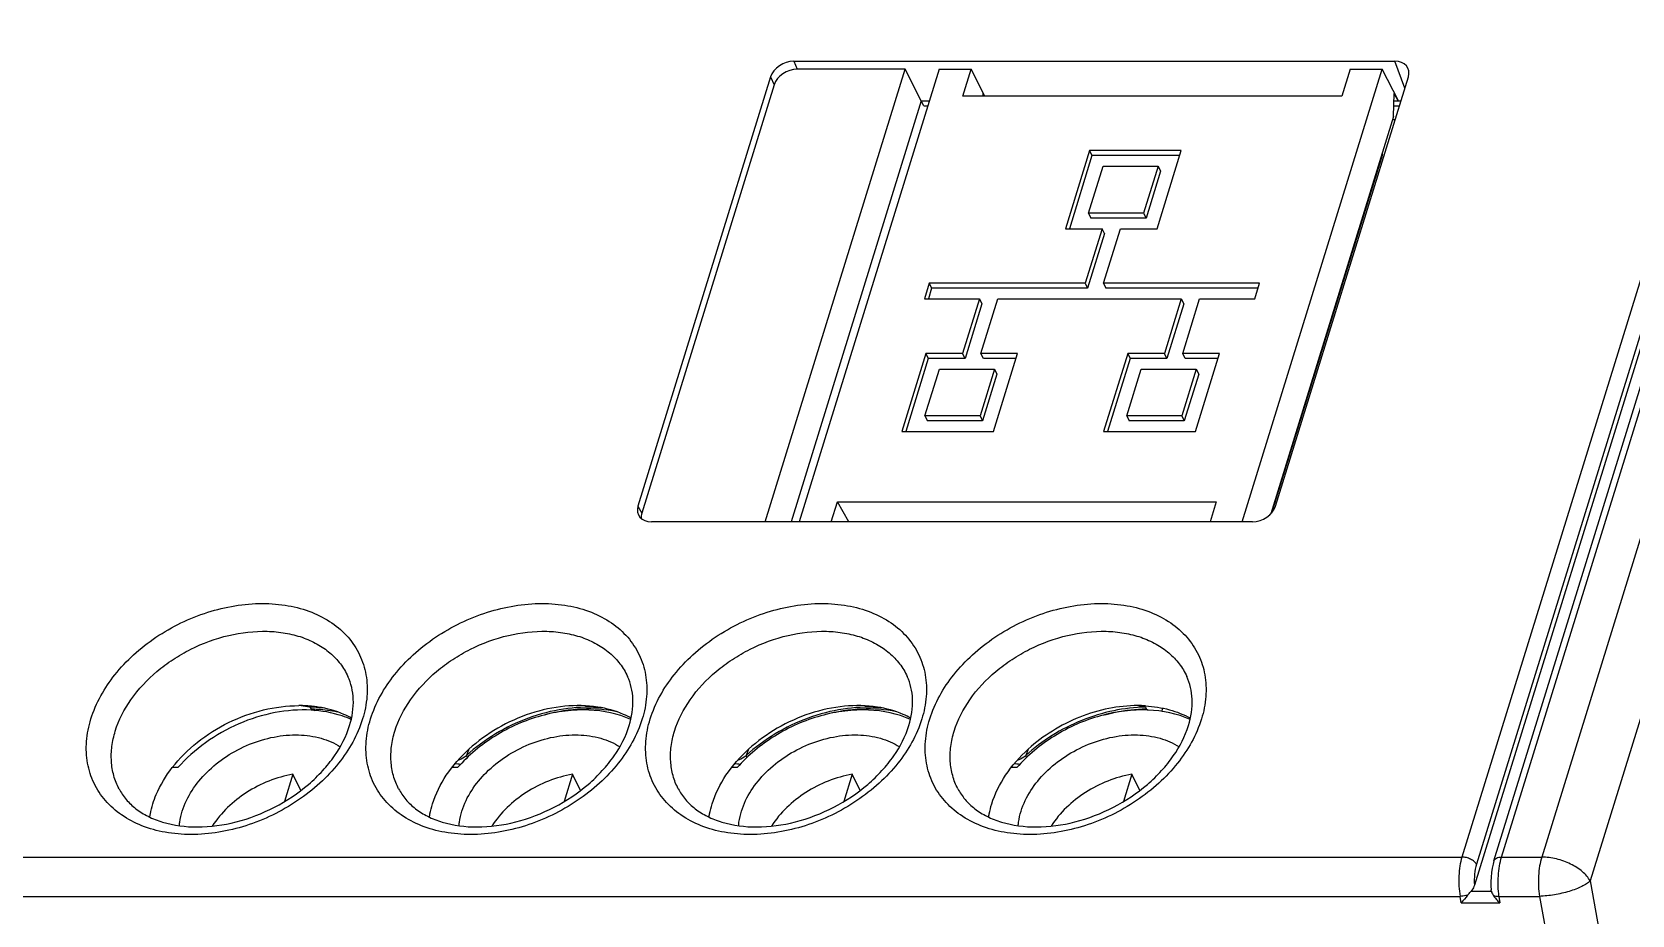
# Model space of a CAD drawing. Header units: millimetres. Extents: x 179 to 1020, y 292 to 886.
# Drawn here: x 798.08 to 824.85, y 568.19 to 582.97 of the extents above; entities that cross this region are included whole.
import ezdxf

# ---------------------------------------------------------------- set-up
doc = ezdxf.new("R2010")
doc.units = ezdxf.units.MM
for name, color, linetype in [('RJ45SOLIDLINE', 7, 'Continuous'), ('TJ952-02-4P-T2SOLIDLINE', 7, 'Continuous'), ('VF-51-P002SOLIDLINE', 7, 'Continuous')]:
    doc.layers.add(name, color=color, linetype=linetype)

msp = doc.modelspace()

# ---------------------------------------------------------------- linework, layer by layer
at = {"layer": 'RJ45SOLIDLINE', "linetype": 'Continuous'}
for p, q in [((820.887, 581.5), (820.844, 581.5)), ((818.824, 574.921), (820.679, 580.925)), ((820.679, 580.925), (820.667, 580.925)), ((819.142, 575.952), (819.13, 575.952))]:
    msp.add_line(p, q, dxfattribs=at)
at = {"layer": 'TJ952-02-4P-T2SOLIDLINE', "linetype": 'Continuous'}
for p, q in [((800.52, 570.657), (800.426, 570.657)), ((802.444, 570.545), (802.303, 570.088)), ((802.576, 570.275), (802.444, 570.545)), ((805.199, 570.657), (805.105, 570.657)), ((807.123, 570.545), (806.982, 570.088)), ((807.255, 570.275), (807.123, 570.545)), ((809.878, 570.657), (809.784, 570.657)), ((811.802, 570.545), (811.661, 570.088)), ((811.934, 570.275), (811.802, 570.545)), ((814.557, 570.657), (814.463, 570.657)), ((816.481, 570.545), (816.34, 570.088)), ((816.613, 570.275), (816.481, 570.545))]:
    msp.add_line(p, q, dxfattribs=at)
for points, knots in [([(802.747, 571.619), (802.546, 571.63), (802.13, 571.598), (801.527, 571.409), (800.973, 571.096), (800.656, 570.813), (800.52, 570.657)], [0, 0, 0, 0, 0.241502, 0.49545, 0.751811, 1, 1, 1, 1]), ([(803.421, 571.461), (803.371, 571.484), (803.155, 571.569), (802.923, 571.609), (802.747, 571.619)], [0, 0, 0, 0, 0.239123, 1, 1, 1, 1]), ([(808.1, 571.461), (807.881, 571.561), (807.505, 571.637), (806.995, 571.614), (806.593, 571.533), (806.197, 571.392), (805.705, 571.133), (805.379, 570.863), (805.199, 570.657)], [0, 0, 0, 0, 0.226012, 0.349684, 0.478451, 0.610289, 0.742861, 1, 1, 1, 1]), ([(812.779, 571.461), (812.56, 571.561), (812.184, 571.637), (811.674, 571.614), (811.272, 571.533), (810.876, 571.392), (810.384, 571.133), (810.058, 570.863), (809.878, 570.657)], [0, 0, 0, 0, 0.226012, 0.349684, 0.478451, 0.610289, 0.742861, 1, 1, 1, 1]), ([(817.458, 571.461), (817.239, 571.561), (816.863, 571.637), (816.353, 571.614), (815.951, 571.533), (815.555, 571.392), (815.063, 571.133), (814.737, 570.863), (814.557, 570.657)], [0, 0, 0, 0, 0.226012, 0.349684, 0.478451, 0.610289, 0.742861, 1, 1, 1, 1]), ([(800.591, 569.926), (800.667, 570.171), (800.902, 570.517), (801.328, 570.858), (801.711, 571.059), (802.12, 571.182), (802.529, 571.22), (802.91, 571.167), (803.138, 571.069), (803.236, 571.005)], [0, 0, 0, 0, 0.240479, 0.373307, 0.509069, 0.643198, 0.771435, 0.890699, 1, 1, 1, 1]), ([(805.27, 569.926), (805.346, 570.171), (805.581, 570.517), (806.007, 570.858), (806.39, 571.059), (806.799, 571.182), (807.208, 571.22), (807.589, 571.167), (807.817, 571.069), (807.915, 571.005)], [0, 0, 0, 0, 0.240479, 0.373307, 0.509069, 0.643198, 0.771435, 0.890699, 1, 1, 1, 1]), ([(809.949, 569.926), (810.025, 570.171), (810.26, 570.517), (810.685, 570.858), (811.069, 571.059), (811.478, 571.182), (811.887, 571.22), (812.268, 571.167), (812.496, 571.069), (812.594, 571.005)], [0, 0, 0, 0, 0.240479, 0.373307, 0.509069, 0.643198, 0.771435, 0.890699, 1, 1, 1, 1]), ([(814.628, 569.926), (814.704, 570.171), (814.939, 570.517), (815.364, 570.858), (815.748, 571.059), (816.157, 571.182), (816.566, 571.22), (816.947, 571.167), (817.175, 571.069), (817.273, 571.005)], [0, 0, 0, 0, 0.240479, 0.373307, 0.509069, 0.643198, 0.771435, 0.890699, 1, 1, 1, 1]), ([(802.444, 570.545), (802.17, 570.497), (801.65, 570.29), (801.24, 569.905), (801.095, 569.68)], [0, 0, 0, 0, 0.509952, 1, 1, 1, 1]), ([(807.123, 570.545), (806.849, 570.497), (806.329, 570.29), (805.919, 569.905), (805.774, 569.68)], [0, 0, 0, 0, 0.509952, 1, 1, 1, 1]), ([(811.802, 570.545), (811.528, 570.497), (811.008, 570.29), (810.598, 569.905), (810.453, 569.68)], [0, 0, 0, 0, 0.509952, 1, 1, 1, 1]), ([(816.481, 570.545), (816.207, 570.497), (815.687, 570.29), (815.277, 569.905), (815.132, 569.68)], [0, 0, 0, 0, 0.509952, 1, 1, 1, 1]), ([(800.544, 569.686), (800.545, 569.705), (800.554, 569.787), (800.573, 569.867), (800.591, 569.926)], [0, 0, 0, 0, 0.244733, 1, 1, 1, 1]), ([(805.223, 569.686), (805.224, 569.705), (805.233, 569.787), (805.252, 569.867), (805.27, 569.926)], [0, 0, 0, 0, 0.244733, 1, 1, 1, 1]), ([(809.902, 569.686), (809.903, 569.705), (809.912, 569.787), (809.931, 569.867), (809.949, 569.926)], [0, 0, 0, 0, 0.244733, 1, 1, 1, 1]), ([(814.581, 569.686), (814.582, 569.705), (814.591, 569.787), (814.61, 569.867), (814.628, 569.926)], [0, 0, 0, 0, 0.244733, 1, 1, 1, 1])]:
    msp.add_open_spline(points, degree=3, knots=knots, dxfattribs=at)
at = {"layer": 'VF-51-P002SOLIDLINE', "linetype": 'Continuous'}
for p, q in [((836.115, 610.497), (823.34, 569.16)), ((836.928, 610.107), (824.15, 568.76)), ((822.669, 569.16), (834.775, 608.335)), ((822.539, 569.095), (834.645, 608.27)), ((829.245, 592.588), (822.005, 569.16)), ((829.558, 592.454), (822.215, 568.692)), ((829.488, 592.468), (822.248, 569.04)), ((810.346, 574.772), (812.687, 582.346)), ((810.825, 582.479), (810.884, 582.346)), ((810.825, 582.479), (820.883, 582.479)), ((812.687, 582.346), (810.884, 582.346)), ((813.255, 582.346), (810.915, 574.772)), ((812.959, 581.816), (812.687, 582.346)), ((813.255, 582.346), (813.792, 582.346)), ((813.653, 581.896), (813.792, 582.346)), ((814.024, 581.896), (813.792, 582.346)), ((818.329, 574.772), (820.669, 582.346)), ((820.133, 582.346), (819.993, 581.896)), ((820.133, 582.346), (820.669, 582.346)), ((820.942, 581.816), (820.669, 582.346)), ((821.049, 582.026), (820.883, 582.479)), ((810.437, 582.217), (808.217, 575.034)), ((810.496, 582.085), (808.281, 574.918)), ((810.437, 582.217), (810.496, 582.085)), ((818.888, 575.033), (821.109, 582.218)), ((812.959, 581.816), (810.783, 574.772)), ((812.999, 581.735), (812.959, 581.816)), ((812.959, 581.816), (813.092, 581.816)), ((819.993, 581.896), (813.653, 581.896)), ((813.993, 581.896), (813.994, 581.94)), ((814.02, 581.896), (813.994, 581.94)), ((820.861, 581.555), (820.871, 581.94)), ((820.868, 581.816), (820.984, 581.816)), ((820.942, 581.816), (820.871, 581.94)), ((812.999, 581.735), (813.067, 581.735)), ((820.861, 581.555), (818.805, 574.902)), ((820.866, 581.735), (820.959, 581.735)), ((815.773, 580.982), (815.37, 579.676)), ((815.773, 580.982), (815.814, 580.899)), ((817.308, 580.982), (815.773, 580.982)), ((816.905, 579.676), (817.308, 580.982)), ((815.814, 580.899), (815.436, 579.676)), ((815.757, 579.937), (816, 580.721)), ((817.283, 580.899), (815.814, 580.899)), ((816, 580.721), (816.921, 580.721)), ((816.921, 580.721), (816.679, 579.937)), ((816.921, 580.721), (816.961, 580.638)), ((816.961, 580.638), (816.719, 579.854)), ((815.757, 579.937), (815.798, 579.854)), ((816.679, 579.937), (815.757, 579.937)), ((816.679, 579.937), (816.719, 579.854)), ((815.37, 579.676), (815.984, 579.676)), ((815.984, 579.676), (815.701, 578.762)), ((816.719, 579.854), (815.798, 579.854)), ((816.024, 579.593), (815.984, 579.676)), ((816.008, 578.762), (816.291, 579.676)), ((816.291, 579.676), (816.905, 579.676)), ((816.024, 579.593), (815.742, 578.679)), ((813.092, 578.762), (813.011, 578.501)), ((813.132, 578.679), (813.077, 578.501)), ((813.092, 578.762), (813.132, 578.679)), ((815.701, 578.762), (813.092, 578.762)), ((815.742, 578.679), (813.132, 578.679)), ((815.701, 578.762), (815.742, 578.679)), ((816.008, 578.762), (816.049, 578.679)), ((818.618, 578.762), (816.008, 578.762)), ((818.592, 578.679), (816.049, 578.679)), ((818.537, 578.501), (818.618, 578.762)), ((813.011, 578.501), (813.932, 578.501)), ((813.932, 578.501), (813.65, 577.587)), ((813.973, 578.418), (813.69, 577.504)), ((813.932, 578.501), (813.973, 578.418)), ((813.957, 577.587), (814.239, 578.501)), ((814.239, 578.501), (817.309, 578.501)), ((817.309, 578.501), (817.027, 577.587)), ((817.35, 578.418), (817.068, 577.504)), ((817.309, 578.501), (817.35, 578.418)), ((817.334, 577.587), (817.616, 578.501)), ((817.616, 578.501), (818.537, 578.501)), ((813.036, 577.587), (812.632, 576.282)), ((813.076, 577.504), (812.698, 576.282)), ((813.036, 577.587), (813.076, 577.504)), ((813.65, 577.587), (813.036, 577.587)), ((813.69, 577.504), (813.076, 577.504)), ((813.69, 577.504), (813.65, 577.587)), ((813.997, 577.504), (813.957, 577.587)), ((814.571, 577.587), (813.957, 577.587)), ((814.545, 577.504), (813.997, 577.504)), ((814.167, 576.282), (814.571, 577.587)), ((816.413, 577.587), (816.009, 576.282)), ((816.454, 577.504), (816.076, 576.282)), ((816.413, 577.587), (816.454, 577.504)), ((817.027, 577.587), (816.413, 577.587)), ((817.068, 577.504), (816.454, 577.504)), ((817.068, 577.504), (817.027, 577.587)), ((817.375, 577.504), (817.334, 577.587)), ((817.948, 577.587), (817.334, 577.587)), ((817.922, 577.504), (817.375, 577.504)), ((817.545, 576.282), (817.948, 577.587)), ((813.02, 576.543), (813.262, 577.326)), ((813.262, 577.326), (814.183, 577.326)), ((814.183, 577.326), (813.941, 576.543)), ((814.224, 577.243), (813.982, 576.46)), ((814.183, 577.326), (814.224, 577.243)), ((816.397, 576.543), (816.639, 577.326)), ((816.639, 577.326), (817.56, 577.326)), ((817.56, 577.326), (817.318, 576.543)), ((817.601, 577.243), (817.359, 576.46)), ((817.56, 577.326), (817.601, 577.243)), ((813.02, 576.543), (813.061, 576.46)), ((813.941, 576.543), (813.02, 576.543)), ((813.982, 576.46), (813.061, 576.46)), ((813.941, 576.543), (813.982, 576.46)), ((816.397, 576.543), (816.438, 576.46)), ((817.318, 576.543), (816.397, 576.543)), ((817.359, 576.46), (816.438, 576.46)), ((817.318, 576.543), (817.359, 576.46)), ((812.632, 576.282), (814.167, 576.282)), ((816.009, 576.282), (817.545, 576.282)), ((811.452, 574.772), (811.555, 575.107)), ((811.745, 574.772), (811.555, 575.107)), ((811.555, 575.107), (817.895, 575.107)), ((817.895, 575.107), (817.792, 574.772)), ((808.217, 575.034), (808.281, 574.918)), ((818.501, 574.772), (808.444, 574.772)), ((802.726, 571.668), (802.543, 571.695)), ((802.726, 571.668), (802.747, 571.64)), ((802.81, 571.609), (802.747, 571.64)), ((816.71, 571.668), (816.722, 571.64)), ((816.722, 571.64), (816.756, 571.616)), ((816.986, 571.597), (817.002, 571.651)), ((805.39, 570.966), (805.347, 570.86)), ((805.36, 570.83), (805.347, 570.86)), ((810.069, 570.966), (810.026, 570.86)), ((810.039, 570.83), (810.026, 570.86)), ((814.748, 570.966), (814.705, 570.86)), ((814.718, 570.83), (814.705, 570.86)), ((791.599, 569.16), (822.005, 569.16)), ((822.669, 569.16), (823.34, 569.16)), ((824.15, 568.76), (824.839, 564.971)), ((791.555, 568.503), (821.974, 568.503)), ((821.994, 568.394), (821.974, 568.503)), ((821.994, 568.394), (822.64, 568.394)), ((822.159, 568.591), (822.497, 568.591)), ((822.625, 568.503), (822.64, 568.394)), ((822.625, 568.503), (823.302, 568.503)), ((823.302, 568.503), (823.991, 564.714))]:
    msp.add_line(p, q, dxfattribs=at)
msp.add_lwpolyline([(822.539, 569.095), (822.525, 569.043), (822.51, 568.973), (822.499, 568.9), (822.492, 568.825), (822.489, 568.75), (822.489, 568.675), (822.493, 568.614)], dxfattribs=at)
for centre, radius, start, end in [((802.701, 569.247), 2.421, 86.1151, 89.4118), ((802.706, 569.319), 2.349, 85.3469, 86.1083), ((802.709, 569.361), 2.307, 84.0013, 85.3485), ((807.387, 569.342), 2.326, 84.1401, 86.1133), ((812.066, 569.342), 2.326, 84.1401, 86.1133), ((803.84, 510.361), 62.643, 78.14394, 78.26535), ((816.58, 569.472), 2.223, 86.6242, 90.0074), ((827.013, 564.338), 6.453, 139.5796, 141.0584)]:
    msp.add_arc(centre, radius, start, end, dxfattribs=at)
for centre, major_axis, ratio, start_param, end_param in [((810.744, 582.217), (0.299, 0.147), 0.721854, 0.971486, 2.542282), ((810.803, 582.085), (0.299, 0.147), 0.721854, 0.971486, 2.542282), ((820.801, 582.217), (0.3, 0.148), 0.719655, 5.685686, 7.253744), ((808.524, 575.034), (0.299, 0.147), 0.721854, 2.542282, 4.113078), ((808.588, 574.918), (0.299, 0.147), 0.721854, 2.542282, 2.893573), ((818.581, 575.034), (0.299, 0.146), 0.723331, -2.165104, -0.597046), ((805.318, 570.602), (0.318, -0.092), 0.261037, 1.861666, 2.179582), ((809.997, 570.602), (0.318, -0.092), 0.261037, 1.861666, 2.179582), ((814.676, 570.602), (0.318, -0.092), 0.261037, 1.861666, 2.179582)]:
    msp.add_ellipse(centre, major_axis=major_axis, ratio=ratio, start_param=start_param, end_param=end_param, dxfattribs=at)
for points, knots in [([(799.064, 571.471), (799.147, 571.739), (799.368, 572.127), (799.775, 572.557), (800.148, 572.849), (800.566, 573.088), (801.153, 573.323), (801.77, 573.429), (802.36, 573.381), (802.756, 573.273), (803.099, 573.095), (803.376, 572.851), (803.573, 572.552), (803.682, 572.209), (803.697, 571.84), (803.647, 571.593), (803.61, 571.471)], [0, 0, 0, 0, 0.125639, 0.194016, 0.264829, 0.336896, 0.408908, 0.547279, 0.611991, 0.672818, 0.729849, 0.783825, 0.836115, 0.888482, 0.94267, 1, 1, 1, 1]), ([(803.743, 571.471), (803.826, 571.739), (804.047, 572.127), (804.454, 572.557), (804.827, 572.849), (805.245, 573.088), (805.832, 573.323), (806.449, 573.429), (807.039, 573.381), (807.435, 573.273), (807.778, 573.095), (808.055, 572.851), (808.252, 572.552), (808.361, 572.209), (808.376, 571.84), (808.326, 571.593), (808.289, 571.471)], [0, 0, 0, 0, 0.125639, 0.194016, 0.264829, 0.336896, 0.408908, 0.547279, 0.611991, 0.672818, 0.729849, 0.783825, 0.836115, 0.888482, 0.94267, 1, 1, 1, 1]), ([(808.422, 571.471), (808.505, 571.739), (808.726, 572.127), (809.133, 572.557), (809.506, 572.849), (809.924, 573.088), (810.511, 573.323), (811.128, 573.429), (811.718, 573.381), (812.114, 573.273), (812.457, 573.095), (812.734, 572.851), (812.931, 572.552), (813.04, 572.209), (813.055, 571.84), (813.005, 571.593), (812.968, 571.471)], [0, 0, 0, 0, 0.125639, 0.194016, 0.264829, 0.336896, 0.408908, 0.547279, 0.611991, 0.672818, 0.729849, 0.783825, 0.836115, 0.888482, 0.94267, 1, 1, 1, 1]), ([(813.101, 571.471), (813.184, 571.739), (813.405, 572.127), (813.812, 572.557), (814.185, 572.849), (814.603, 573.088), (815.19, 573.323), (815.807, 573.429), (816.397, 573.381), (816.793, 573.273), (817.136, 573.095), (817.413, 572.851), (817.61, 572.552), (817.719, 572.209), (817.734, 571.84), (817.684, 571.593), (817.647, 571.471)], [0, 0, 0, 0, 0.125639, 0.194016, 0.264829, 0.336896, 0.408908, 0.547279, 0.611991, 0.672818, 0.729849, 0.783825, 0.836115, 0.888482, 0.94267, 1, 1, 1, 1]), ([(799.471, 571.268), (799.529, 571.455), (799.721, 571.826), (800.083, 572.211), (800.437, 572.474), (800.829, 572.7), (801.354, 572.893), (801.9, 572.956), (802.313, 572.917), (802.596, 572.847), (802.849, 572.735), (803.067, 572.585), (803.244, 572.401), (803.33, 572.257), (803.365, 572.183)], [0, 0, 0, 0, 0.120992, 0.253261, 0.322426, 0.392507, 0.531781, 0.66478, 0.727481, 0.787099, 0.843642, 0.897457, 0.949244, 1, 1, 1, 1]), ([(804.15, 571.268), (804.208, 571.455), (804.4, 571.826), (804.762, 572.211), (805.116, 572.474), (805.508, 572.7), (806.033, 572.893), (806.579, 572.956), (806.992, 572.917), (807.275, 572.847), (807.528, 572.735), (807.746, 572.585), (807.923, 572.401), (808.009, 572.257), (808.044, 572.183)], [0, 0, 0, 0, 0.120992, 0.253261, 0.322426, 0.392507, 0.531781, 0.66478, 0.727481, 0.787099, 0.843642, 0.897457, 0.949244, 1, 1, 1, 1]), ([(808.829, 571.268), (808.887, 571.455), (809.079, 571.826), (809.441, 572.211), (809.795, 572.474), (810.187, 572.7), (810.712, 572.893), (811.258, 572.956), (811.671, 572.917), (811.954, 572.847), (812.207, 572.735), (812.425, 572.585), (812.602, 572.401), (812.688, 572.257), (812.723, 572.183)], [0, 0, 0, 0, 0.120992, 0.253261, 0.322426, 0.392507, 0.531781, 0.66478, 0.727481, 0.787099, 0.843642, 0.897457, 0.949244, 1, 1, 1, 1]), ([(813.508, 571.268), (813.566, 571.455), (813.758, 571.826), (814.12, 572.211), (814.474, 572.474), (814.866, 572.7), (815.391, 572.893), (815.937, 572.956), (816.35, 572.917), (816.633, 572.847), (816.886, 572.735), (817.104, 572.585), (817.281, 572.401), (817.367, 572.257), (817.402, 572.183)], [0, 0, 0, 0, 0.120992, 0.253261, 0.322426, 0.392507, 0.531781, 0.66478, 0.727481, 0.787099, 0.843642, 0.897457, 0.949244, 1, 1, 1, 1]), ([(803.393, 571.362), (803.436, 571.503), (803.471, 571.721), (803.434, 571.999), (803.392, 572.124), (803.365, 572.183)], [0, 0, 0, 0, 0.529148, 0.769208, 1, 1, 1, 1]), ([(808.072, 571.362), (808.115, 571.503), (808.15, 571.721), (808.113, 571.999), (808.071, 572.124), (808.044, 572.183)], [0, 0, 0, 0, 0.529148, 0.769208, 1, 1, 1, 1]), ([(812.751, 571.362), (812.794, 571.503), (812.829, 571.721), (812.792, 571.999), (812.75, 572.124), (812.723, 572.183)], [0, 0, 0, 0, 0.529148, 0.769208, 1, 1, 1, 1]), ([(817.43, 571.362), (817.473, 571.503), (817.508, 571.721), (817.471, 571.999), (817.429, 572.124), (817.402, 572.183)], [0, 0, 0, 0, 0.529148, 0.769208, 1, 1, 1, 1]), ([(800.425, 570.657), (800.546, 570.814), (800.837, 571.103), (801.359, 571.431), (801.938, 571.642), (802.344, 571.695), (802.543, 571.695)], [0, 0, 0, 0, 0.244841, 0.500065, 0.755255, 1, 1, 1, 1]), ([(802.865, 571.671), (802.839, 571.675), (802.732, 571.689), (802.624, 571.695), (802.543, 571.695)], [0, 0, 0, 0, 0.245379, 1, 1, 1, 1]), ([(802.747, 571.64), (802.785, 571.639), (802.932, 571.634), (803.079, 571.615), (803.187, 571.593)], [0, 0, 0, 0, 0.256063, 1, 1, 1, 1]), ([(803.426, 571.484), (803.384, 571.507), (803.207, 571.595), (803.014, 571.648), (802.865, 571.671)], [0, 0, 0, 0, 0.240068, 1, 1, 1, 1]), ([(807.544, 571.662), (807.354, 571.675), (806.958, 571.655), (806.377, 571.502), (805.826, 571.239), (805.496, 570.995), (805.347, 570.86)], [0, 0, 0, 0, 0.239391, 0.491072, 0.747432, 1, 1, 1, 1]), ([(807.544, 571.671), (807.363, 571.699), (806.979, 571.704), (806.409, 571.58), (805.862, 571.336), (805.537, 571.1), (805.39, 570.966)], [0, 0, 0, 0, 0.236028, 0.487327, 0.745333, 1, 1, 1, 1]), ([(807.863, 571.593), (807.673, 571.633), (807.268, 571.66), (806.869, 571.595), (806.668, 571.541)], [0, 0, 0, 0, 0.48314, 1, 1, 1, 1]), ([(808.105, 571.484), (808.063, 571.507), (807.886, 571.595), (807.693, 571.648), (807.544, 571.671)], [0, 0, 0, 0, 0.240068, 1, 1, 1, 1]), ([(812.223, 571.662), (812.033, 571.675), (811.637, 571.655), (811.056, 571.502), (810.505, 571.239), (810.175, 570.995), (810.026, 570.86)], [0, 0, 0, 0, 0.239391, 0.491072, 0.747432, 1, 1, 1, 1]), ([(812.223, 571.671), (812.042, 571.699), (811.658, 571.704), (811.087, 571.58), (810.541, 571.336), (810.216, 571.1), (810.069, 570.966)], [0, 0, 0, 0, 0.236028, 0.487327, 0.745333, 1, 1, 1, 1]), ([(812.542, 571.593), (812.352, 571.633), (811.947, 571.66), (811.548, 571.595), (811.347, 571.541)], [0, 0, 0, 0, 0.48314, 1, 1, 1, 1]), ([(812.784, 571.484), (812.742, 571.507), (812.565, 571.595), (812.372, 571.648), (812.223, 571.671)], [0, 0, 0, 0, 0.240068, 1, 1, 1, 1]), ([(816.71, 571.668), (816.532, 571.666), (816.168, 571.624), (815.639, 571.462), (815.14, 571.208), (814.841, 570.984), (814.705, 570.86)], [0, 0, 0, 0, 0.242377, 0.494316, 0.74921, 1, 1, 1, 1]), ([(816.58, 571.695), (816.417, 571.695), (816.086, 571.66), (815.602, 571.514), (815.146, 571.284), (814.873, 571.079), (814.748, 570.966)], [0, 0, 0, 0, 0.241984, 0.493894, 0.748982, 1, 1, 1, 1]), ([(816.031, 571.543), (816.089, 571.558), (816.315, 571.611), (816.549, 571.638), (816.722, 571.64)], [0, 0, 0, 0, 0.255704, 1, 1, 1, 1]), ([(816.711, 571.691), (816.846, 571.683), (817.107, 571.643), (817.352, 571.545), (817.462, 571.484)], [0, 0, 0, 0, 0.518136, 1, 1, 1, 1]), ([(803.61, 571.471), (803.527, 571.203), (803.306, 570.816), (802.899, 570.385), (802.526, 570.093), (802.108, 569.854), (801.521, 569.619), (800.904, 569.513), (800.314, 569.561), (799.918, 569.669), (799.575, 569.848), (799.298, 570.091), (799.101, 570.391), (798.992, 570.733), (798.977, 571.102), (799.026, 571.349), (799.064, 571.471)], [0, 0, 0, 0, 0.125639, 0.194016, 0.264829, 0.336896, 0.408908, 0.547279, 0.611991, 0.672818, 0.729849, 0.783825, 0.836115, 0.888482, 0.94267, 1, 1, 1, 1]), ([(799.534, 570.302), (799.567, 570.239), (799.649, 570.117), (799.815, 569.96), (800.023, 569.832), (800.363, 569.699), (800.868, 569.637), (801.511, 569.727), (802.147, 569.972), (802.624, 570.29), (802.944, 570.598), (803.198, 570.914), (803.337, 571.181), (803.393, 571.362)], [0, 0, 0, 0, 0.04489, 0.091937, 0.14258, 0.197573, 0.320415, 0.45747, 0.60186, 0.745444, 0.814518, 0.880481, 1, 1, 1, 1]), ([(808.289, 571.471), (808.206, 571.203), (807.985, 570.816), (807.578, 570.385), (807.205, 570.093), (806.787, 569.854), (806.2, 569.619), (805.583, 569.513), (804.993, 569.561), (804.597, 569.669), (804.254, 569.848), (803.977, 570.091), (803.78, 570.391), (803.671, 570.733), (803.656, 571.102), (803.705, 571.349), (803.743, 571.471)], [0, 0, 0, 0, 0.125639, 0.194016, 0.264829, 0.336896, 0.408908, 0.547279, 0.611991, 0.672818, 0.729849, 0.783825, 0.836115, 0.888482, 0.94267, 1, 1, 1, 1]), ([(804.213, 570.302), (804.246, 570.239), (804.328, 570.117), (804.494, 569.96), (804.702, 569.832), (805.042, 569.699), (805.547, 569.637), (806.19, 569.727), (806.826, 569.972), (807.303, 570.29), (807.623, 570.598), (807.877, 570.914), (808.016, 571.181), (808.072, 571.362)], [0, 0, 0, 0, 0.04489, 0.091937, 0.14258, 0.197573, 0.320415, 0.45747, 0.60186, 0.745444, 0.814518, 0.880481, 1, 1, 1, 1]), ([(812.968, 571.471), (812.885, 571.203), (812.664, 570.816), (812.257, 570.385), (811.884, 570.093), (811.466, 569.854), (810.879, 569.619), (810.262, 569.513), (809.672, 569.561), (809.276, 569.669), (808.933, 569.848), (808.656, 570.091), (808.459, 570.391), (808.35, 570.733), (808.335, 571.102), (808.384, 571.349), (808.422, 571.471)], [0, 0, 0, 0, 0.125639, 0.194016, 0.264829, 0.336896, 0.408908, 0.547279, 0.611991, 0.672818, 0.729849, 0.783825, 0.836115, 0.888482, 0.94267, 1, 1, 1, 1]), ([(808.892, 570.302), (808.925, 570.239), (809.007, 570.117), (809.173, 569.96), (809.381, 569.832), (809.721, 569.699), (810.226, 569.637), (810.869, 569.727), (811.505, 569.972), (811.982, 570.29), (812.302, 570.598), (812.556, 570.914), (812.695, 571.181), (812.751, 571.362)], [0, 0, 0, 0, 0.04489, 0.091937, 0.14258, 0.197573, 0.320415, 0.45747, 0.60186, 0.745444, 0.814518, 0.880481, 1, 1, 1, 1]), ([(817.647, 571.471), (817.564, 571.203), (817.343, 570.816), (816.936, 570.385), (816.563, 570.093), (816.145, 569.854), (815.558, 569.619), (814.941, 569.513), (814.351, 569.561), (813.955, 569.669), (813.612, 569.848), (813.335, 570.091), (813.138, 570.391), (813.029, 570.733), (813.014, 571.102), (813.063, 571.349), (813.101, 571.471)], [0, 0, 0, 0, 0.125639, 0.194016, 0.264829, 0.336896, 0.408908, 0.547279, 0.611991, 0.672818, 0.729849, 0.783825, 0.836115, 0.888482, 0.94267, 1, 1, 1, 1]), ([(813.571, 570.302), (813.604, 570.239), (813.686, 570.117), (813.852, 569.96), (814.06, 569.832), (814.4, 569.699), (814.905, 569.637), (815.548, 569.727), (816.184, 569.972), (816.661, 570.29), (816.981, 570.598), (817.235, 570.914), (817.374, 571.181), (817.43, 571.362)], [0, 0, 0, 0, 0.04489, 0.091937, 0.14258, 0.197573, 0.320415, 0.45747, 0.60186, 0.745444, 0.814518, 0.880481, 1, 1, 1, 1]), ([(799.534, 570.302), (799.497, 570.372), (799.438, 570.522), (799.399, 570.764), (799.408, 571.016), (799.445, 571.184), (799.471, 571.268)], [0, 0, 0, 0, 0.239192, 0.482853, 0.735392, 1, 1, 1, 1]), ([(804.213, 570.302), (804.176, 570.372), (804.117, 570.522), (804.078, 570.764), (804.087, 571.016), (804.124, 571.184), (804.15, 571.268)], [0, 0, 0, 0, 0.239192, 0.482853, 0.735392, 1, 1, 1, 1]), ([(808.892, 570.302), (808.855, 570.372), (808.796, 570.522), (808.757, 570.764), (808.766, 571.016), (808.803, 571.184), (808.829, 571.268)], [0, 0, 0, 0, 0.239192, 0.482853, 0.735392, 1, 1, 1, 1]), ([(813.571, 570.302), (813.534, 570.372), (813.475, 570.522), (813.436, 570.764), (813.445, 571.016), (813.482, 571.184), (813.508, 571.268)], [0, 0, 0, 0, 0.239192, 0.482853, 0.735392, 1, 1, 1, 1]), ([(804.779, 570.05), (804.832, 570.219), (805, 570.556), (805.247, 570.836), (805.39, 570.966)], [0, 0, 0, 0, 0.478895, 1, 1, 1, 1]), ([(805.347, 570.86), (805.337, 570.85), (805.294, 570.815), (805.243, 570.789), (805.203, 570.775)], [0, 0, 0, 0, 0.246913, 1, 1, 1, 1]), ([(809.458, 570.05), (809.511, 570.219), (809.679, 570.556), (809.926, 570.836), (810.069, 570.966)], [0, 0, 0, 0, 0.478895, 1, 1, 1, 1]), ([(810.026, 570.86), (810.016, 570.85), (809.973, 570.815), (809.922, 570.789), (809.882, 570.775)], [0, 0, 0, 0, 0.246913, 1, 1, 1, 1]), ([(814.137, 570.05), (814.19, 570.219), (814.358, 570.556), (814.605, 570.836), (814.748, 570.966)], [0, 0, 0, 0, 0.478895, 1, 1, 1, 1]), ([(814.705, 570.86), (814.695, 570.85), (814.652, 570.815), (814.601, 570.789), (814.561, 570.775)], [0, 0, 0, 0, 0.246913, 1, 1, 1, 1]), ([(800.1, 570.05), (800.116, 570.103), (800.196, 570.319), (800.317, 570.519), (800.425, 570.657)], [0, 0, 0, 0, 0.239314, 1, 1, 1, 1]), ([(800.049, 569.828), (800.052, 569.847), (800.065, 569.921), (800.083, 569.995), (800.1, 570.05)], [0, 0, 0, 0, 0.24601, 1, 1, 1, 1]), ([(804.728, 569.828), (804.731, 569.847), (804.744, 569.921), (804.762, 569.995), (804.779, 570.05)], [0, 0, 0, 0, 0.246011, 1, 1, 1, 1]), ([(809.407, 569.828), (809.41, 569.847), (809.423, 569.921), (809.441, 569.995), (809.458, 570.05)], [0, 0, 0, 0, 0.246011, 1, 1, 1, 1]), ([(814.086, 569.828), (814.089, 569.847), (814.102, 569.921), (814.12, 569.995), (814.137, 570.05)], [0, 0, 0, 0, 0.246011, 1, 1, 1, 1]), ([(822.005, 569.16), (821.99, 569.111), (821.967, 569.007), (821.951, 568.843), (821.952, 568.673), (821.964, 568.559), (821.974, 568.503)], [0, 0, 0, 0, 0.230167, 0.482893, 0.744402, 1, 1, 1, 1]), ([(822.248, 569.04), (822.238, 569.058), (822.209, 569.091), (822.15, 569.128), (822.08, 569.153), (822.03, 569.16), (822.005, 569.16)], [0, 0, 0, 0, 0.213863, 0.466187, 0.736917, 1, 1, 1, 1]), ([(822.248, 569.04), (822.232, 568.987), (822.211, 568.87), (822.21, 568.753), (822.215, 568.692)], [0, 0, 0, 0, 0.476314, 1, 1, 1, 1]), ([(822.539, 569.095), (822.542, 569.105), (822.554, 569.124), (822.585, 569.145), (822.624, 569.158), (822.654, 569.16), (822.669, 569.16)], [0, 0, 0, 0, 0.202233, 0.430076, 0.696196, 1, 1, 1, 1]), ([(822.625, 568.503), (822.618, 568.559), (822.609, 568.673), (822.612, 568.843), (822.631, 569.007), (822.654, 569.111), (822.669, 569.16)], [0, 0, 0, 0, 0.254806, 0.516357, 0.769519, 1, 1, 1, 1]), ([(823.34, 569.16), (823.325, 569.111), (823.302, 569.007), (823.284, 568.843), (823.283, 568.673), (823.294, 568.559), (823.302, 568.503)], [0, 0, 0, 0, 0.230338, 0.483314, 0.744852, 1, 1, 1, 1]), ([(824.15, 568.76), (824.119, 568.819), (824.019, 568.93), (823.823, 569.054), (823.59, 569.138), (823.423, 569.16), (823.34, 569.16)], [0, 0, 0, 0, 0.213864, 0.466187, 0.736915, 1, 1, 1, 1]), ([(822.215, 568.692), (822.212, 568.683), (822.199, 568.646), (822.178, 568.613), (822.159, 568.591)], [0, 0, 0, 0, 0.238282, 1, 1, 1, 1]), ([(824.15, 568.76), (824.132, 568.742), (824.087, 568.708), (824.006, 568.664), (823.909, 568.622), (823.757, 568.57), (823.554, 568.524), (823.385, 568.506), (823.302, 568.503)], [0, 0, 0, 0, 0.084849, 0.187939, 0.306972, 0.438486, 0.721572, 1, 1, 1, 1]), ([(822.1, 568.522), (822.09, 568.519), (822.048, 568.51), (822.006, 568.504), (821.974, 568.503)], [0, 0, 0, 0, 0.253201, 1, 1, 1, 1]), ([(822.1, 568.522), (822.105, 568.528), (822.125, 568.551), (822.144, 568.574), (822.159, 568.591)], [0, 0, 0, 0, 0.254381, 1, 1, 1, 1]), ([(822.497, 568.591), (822.498, 568.585), (822.506, 568.56), (822.518, 568.537), (822.529, 568.521)], [0, 0, 0, 0, 0.22973, 1, 1, 1, 1]), ([(822.529, 568.521), (822.542, 568.515), (822.574, 568.506), (822.607, 568.504), (822.625, 568.503)], [0, 0, 0, 0, 0.440474, 1, 1, 1, 1]), ([(822.529, 568.521), (822.543, 568.497), (822.578, 568.453), (822.618, 568.413), (822.64, 568.394)], [0, 0, 0, 0, 0.487434, 1, 1, 1, 1])]:
    msp.add_open_spline(points, degree=3, knots=knots, dxfattribs=at)
msp.add_open_spline([(822.497, 568.591), (822.495, 568.598), (822.494, 568.606), (822.493, 568.614)], degree=3, dxfattribs=at)

doc.saveas('drawing.dxf')
